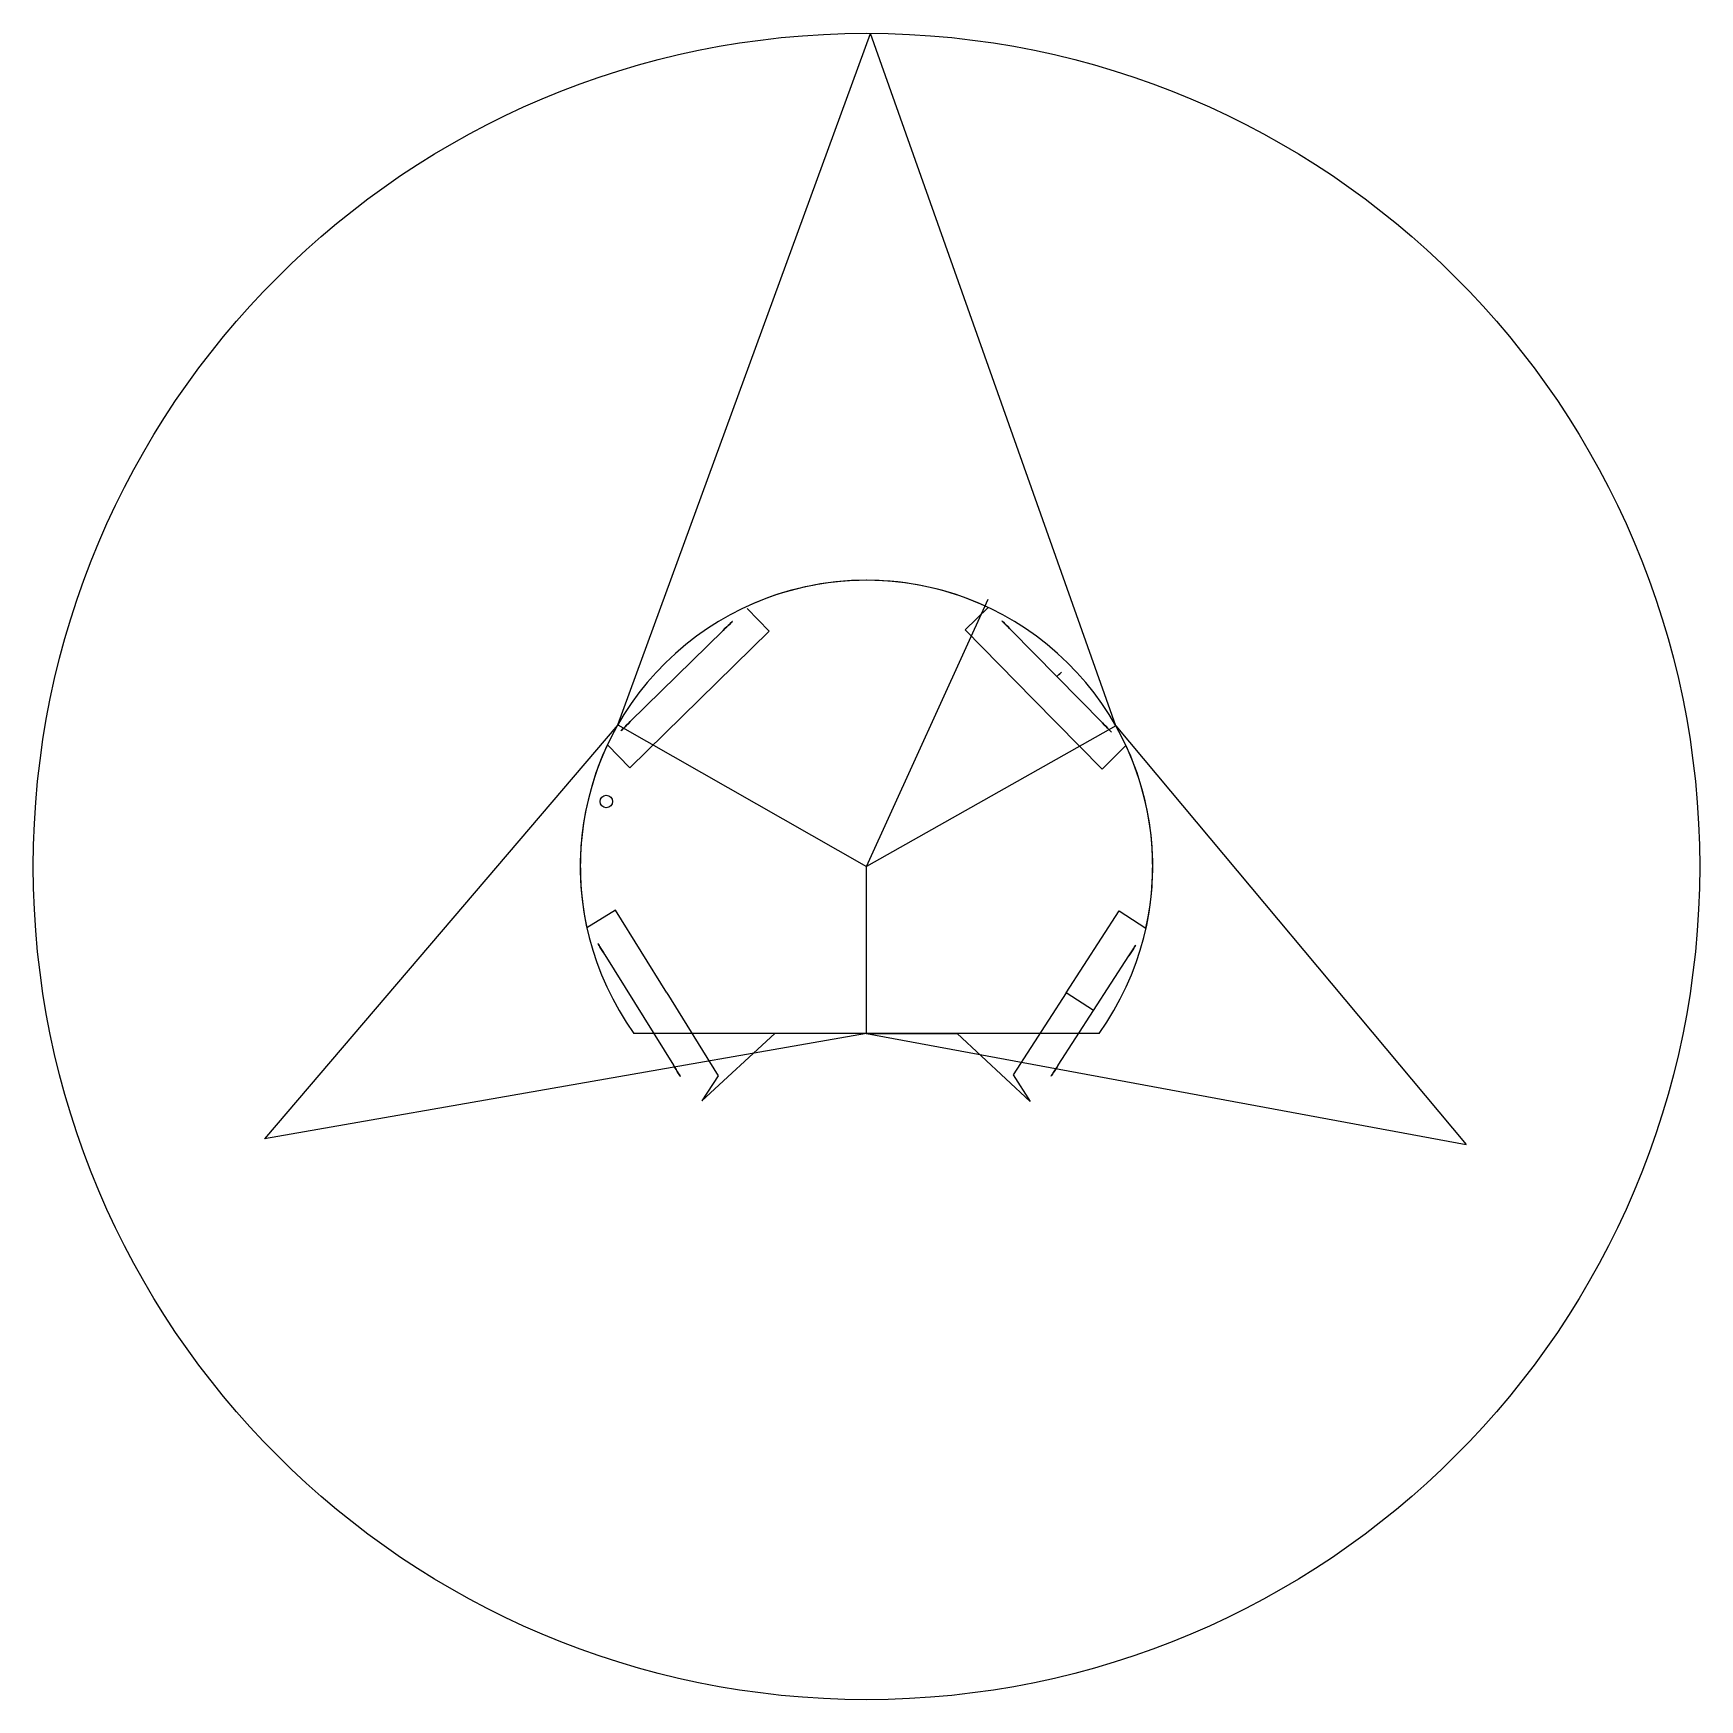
# Model space of a CAD drawing. Header units: centimetres. Extents: x -32 to 32, y -32 to 32.
import ezdxf

# ---------------------------------------------------------------- set-up
doc = ezdxf.new("R2010")
doc.units = ezdxf.units.CM

msp = doc.modelspace()

# ---------------------------------------------------------------- linework, layer by layer
for p, q in [((-9.557, 5.446, 29.679), (0.15, 32.018, 29.679)), ((9.583, 5.401, 29.679), (0.15, 32.018, 29.679)), ((0, 0, 10.044), (4.681, 10.269, 10.096)), ((-3.74, 9.05, -0.01), (-4.59, 9.916, -0.01)), ((3.792, 9.092, -0.01), (4.673, 9.958)), ((-6.417, 6.424, -0.01), (-3.74, 9.05, -0.01)), ((6.422, 6.419, -0.01), (3.792, 9.092, -0.01)), ((-6.417, 6.424, -0.01), (-9.094, 3.798, -0.01)), ((6.422, 6.419, -0.01), (9.052, 3.746, -0.01)), ((-9.557, 5.446, 29.679), (-23.14, -10.465, 29.679)), ((-9.557, 5.446, 29.679), (0, 0, 29.679)), ((9.583, 5.401, 29.679), (0, 0, 29.679)), ((9.583, 5.401, 29.679), (23.042, -10.678, 29.679)), ((-9.094, 3.798, -0.01), (-9.956, 4.677, -0.01)), ((9.052, 3.746, -0.01), (9.97, 4.648, -0.01)), ((0, -6.413, 29.679), (0, 0, 29.679)), ((0, 0, 11.939), (0, 0, 8.149)), ((-9.645, -1.676, -0.01), (-10.744, -2.358, -0.01)), ((-7.673, -4.854, -0.01), (-9.645, -1.676, -0.01)), ((7.671, -4.858, -0.01), (9.706, -1.708, -0.01)), ((9.706, -1.708, -0.01), (10.74, -2.376, -0.01)), ((-7.673, -4.854, -0.01), (-5.697, -8.041, -0.01)), ((7.671, -4.858, -0.01), (5.637, -8.008, -0.01)), ((8.721, -5.536, 0.29), (7.671, -4.858, 0.29)), ((0, -6.413, 29.679), (-23.14, -10.465, 29.679)), ((8.937, -6.413, 6.511), (-8.937, -6.413, 6.511)), ((-3.517, -6.413), (-6.323, -9.001)), ((-0.017, -6.413), (-3.517, -6.413)), ((-0.017, -6.413), (3.483, -6.413)), ((0, -6.413, 29.679), (23.042, -10.678, 29.679)), ((3.483, -6.413), (6.289, -9.025)), ((-5.697, -8.041, -0.01), (-6.323, -9.001)), ((5.637, -8.008, -0.01), (6.289, -9.025))]:
    msp.add_line(p, q)
at = {"extrusion": (-0.700377, 0.713773, -1.13592e-16)}
for p, q in [((-5.51, 9.069, 3.04), (-9.079, 5.567, 3.04)), ((-5.51, 9.069, 2.04), (-9.079, 5.567, 2.04))]:
    msp.add_line(p, q, dxfattribs=at)
at = {"extrusion": (0.712821, 0.701346, -1.10548e-16)}
for p, q in [((9.069, 5.516, 3.04), (5.562, 9.08, 3.04)), ((9.069, 5.516, 2.04), (5.562, 9.08, 2.04))]:
    msp.add_line(p, q, dxfattribs=at)
at = {"extrusion": (0.712821, 0.701346, -1.09163e-16)}
for p, q in [((7.316, 7.298, 2.04), (7.494, 7.473, 3.04)), ((7.405, 7.385, 2.54), (7.386, 7.404, 6.04)), ((7.405, 7.385, 2.54), (7.423, 7.366, -0.96))]:
    msp.add_line(p, q, dxfattribs=at)
at = {"extrusion": (-0.849832, -0.527054, 1.90323e-16)}
for p, q in [((-10.056, -3.39, 3.04), (-7.421, -7.639, 3.04)), ((-10.056, -3.39, 2.04), (-7.421, -7.639, 2.04))]:
    msp.add_line(p, q, dxfattribs=at)
at = {"extrusion": (0.840042, -0.542521, 1.94112e-16)}
for p, q in [((7.368, -7.638, 3.04), (10.08, -3.437, 3.04)), ((7.368, -7.638, 2.04), (10.08, -3.437, 2.04))]:
    msp.add_line(p, q, dxfattribs=at)
for centre, radius in [((0, 0, 29.679), 32.019), ((-10, 2.5), 0.24)]:
    msp.add_circle(centre, radius)
for centre, start, end in [((0, 0, 6.511), 324.33874, 215.66126), ((0, 0), 64.86219, 114.97385), ((0, 0), 154.83967, 192.3784), ((0, 0), 347.527, 24.99666)]:
    msp.add_arc(centre, 11, start, end)
at = {"extrusion": (-0.700377, 0.713773, -1.13592e-16)}
for centre, start, end in [((-2.419, 2.54, 10.333), 90, 270), ((2.581, 2.54, 10.333), 270, 90)]:
    msp.add_arc(centre, 0.5, start, end, dxfattribs=at)
at = {"extrusion": (0.712821, 0.701346, -1.10548e-16)}
for centre, start, end in [((2.571, 2.54, 10.333), 270, 90), ((-2.429, 2.54, 10.333), 90, 270)]:
    msp.add_arc(centre, 0.5, start, end, dxfattribs=at)
at = {"extrusion": (-0.849832, -0.527054, 1.90323e-16)}
for centre, start, end in [((-2.419, 2.54, 10.333), 90, 270), ((2.581, 2.54, 10.333), 270, 90)]:
    msp.add_arc(centre, 0.5, start, end, dxfattribs=at)
at = {"extrusion": (0.840042, -0.542521, 1.94112e-16)}
for centre, start, end in [((2.581, 2.54, 10.333), 270, 90), ((-2.419, 2.54, 10.333), 90, 270)]:
    msp.add_arc(centre, 0.5, start, end, dxfattribs=at)

doc.saveas('drawing.dxf')
